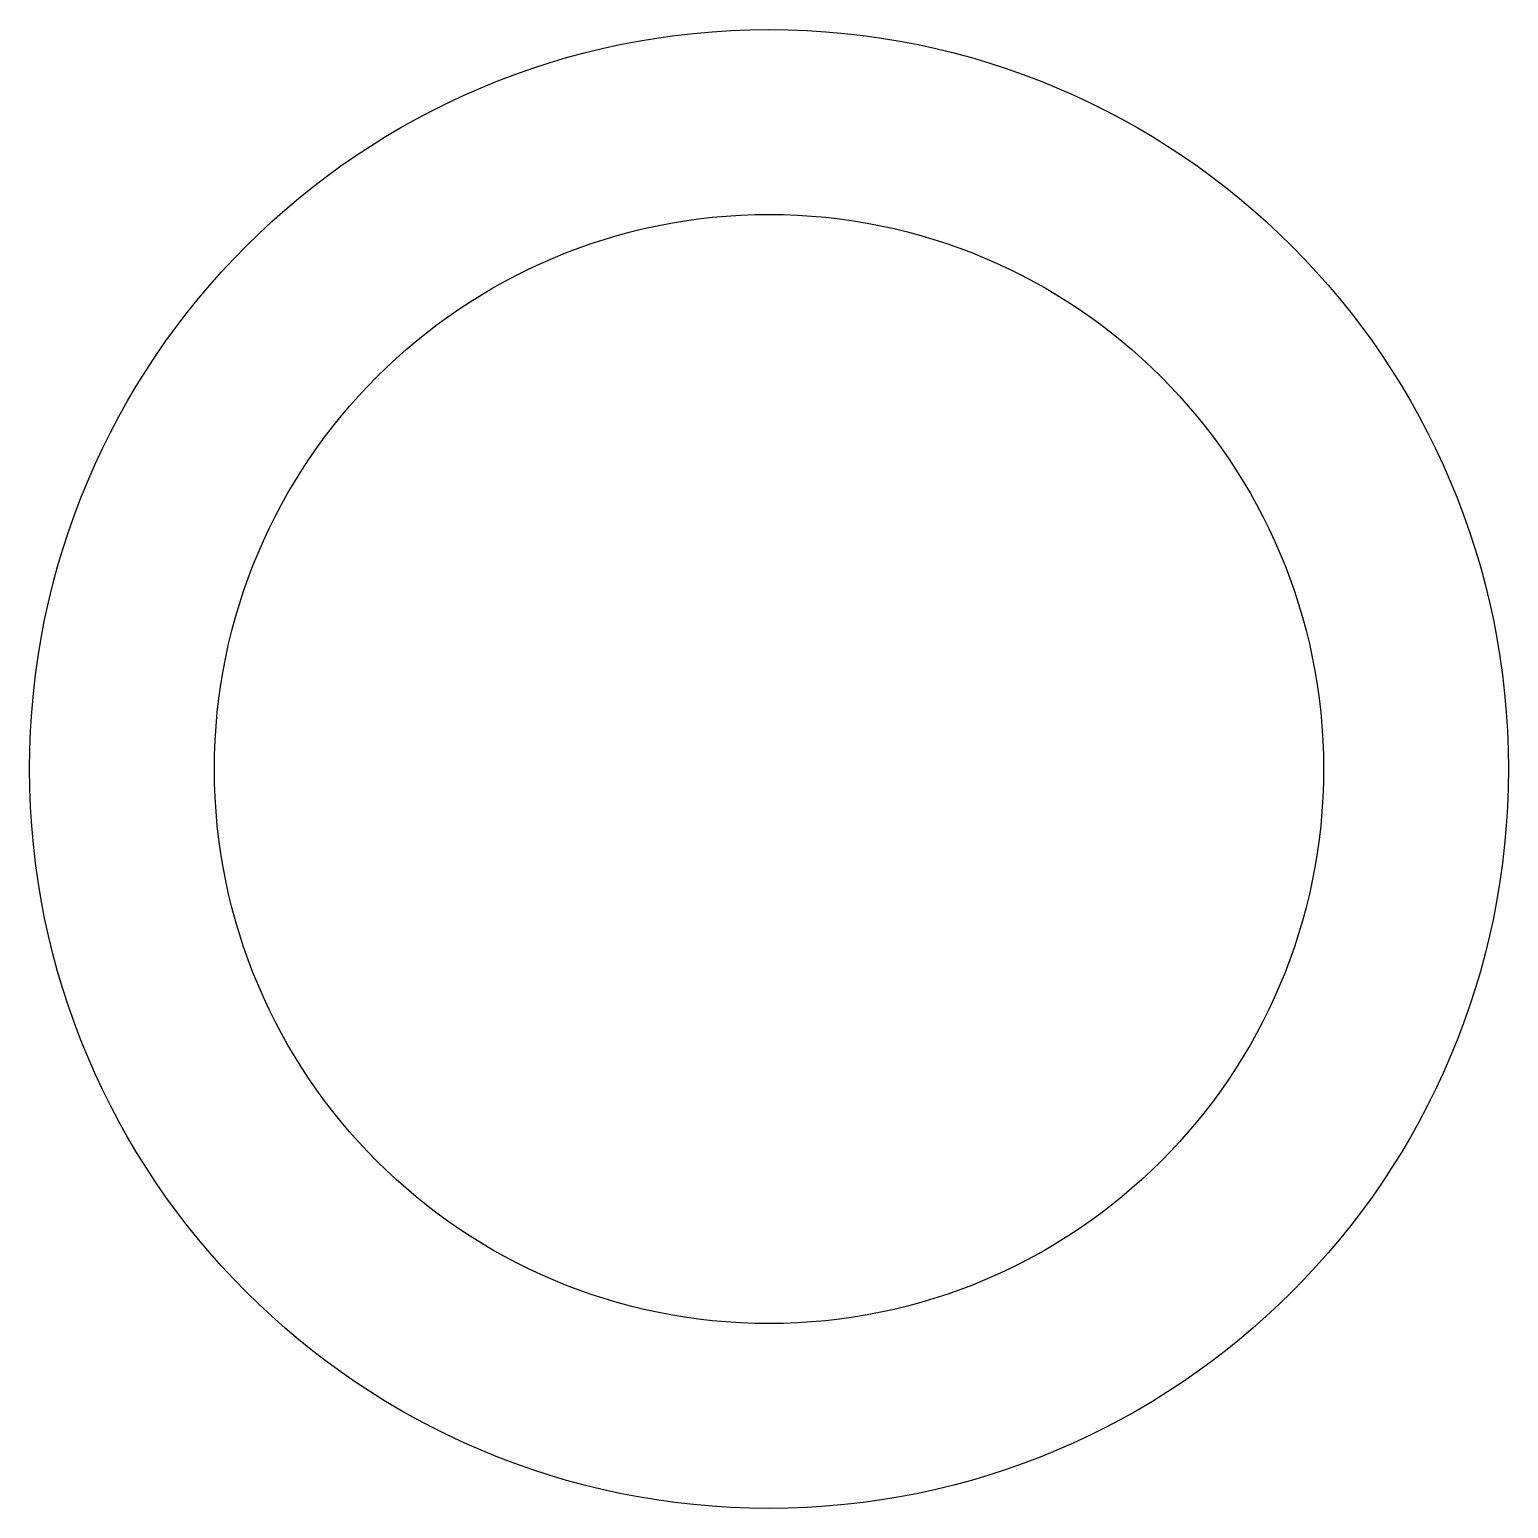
# Model space of a CAD drawing. Extents: x 1491.74 to 1499.74, y 1834.85 to 1842.85.
import ezdxf

# ---------------------------------------------------------------- set-up
doc = ezdxf.new("R2010")
doc.units = 0
doc.layers.get('0').update_dxf_attribs({"linetype": 'CONTINUOUS'})

msp = doc.modelspace()

# ---------------------------------------------------------------- linework, layer by layer
at = {"color": 0}
for radius in [4, 3]:
    msp.add_circle((1495.7389, 1838.8478), radius, dxfattribs=at)

doc.saveas('drawing.dxf')
